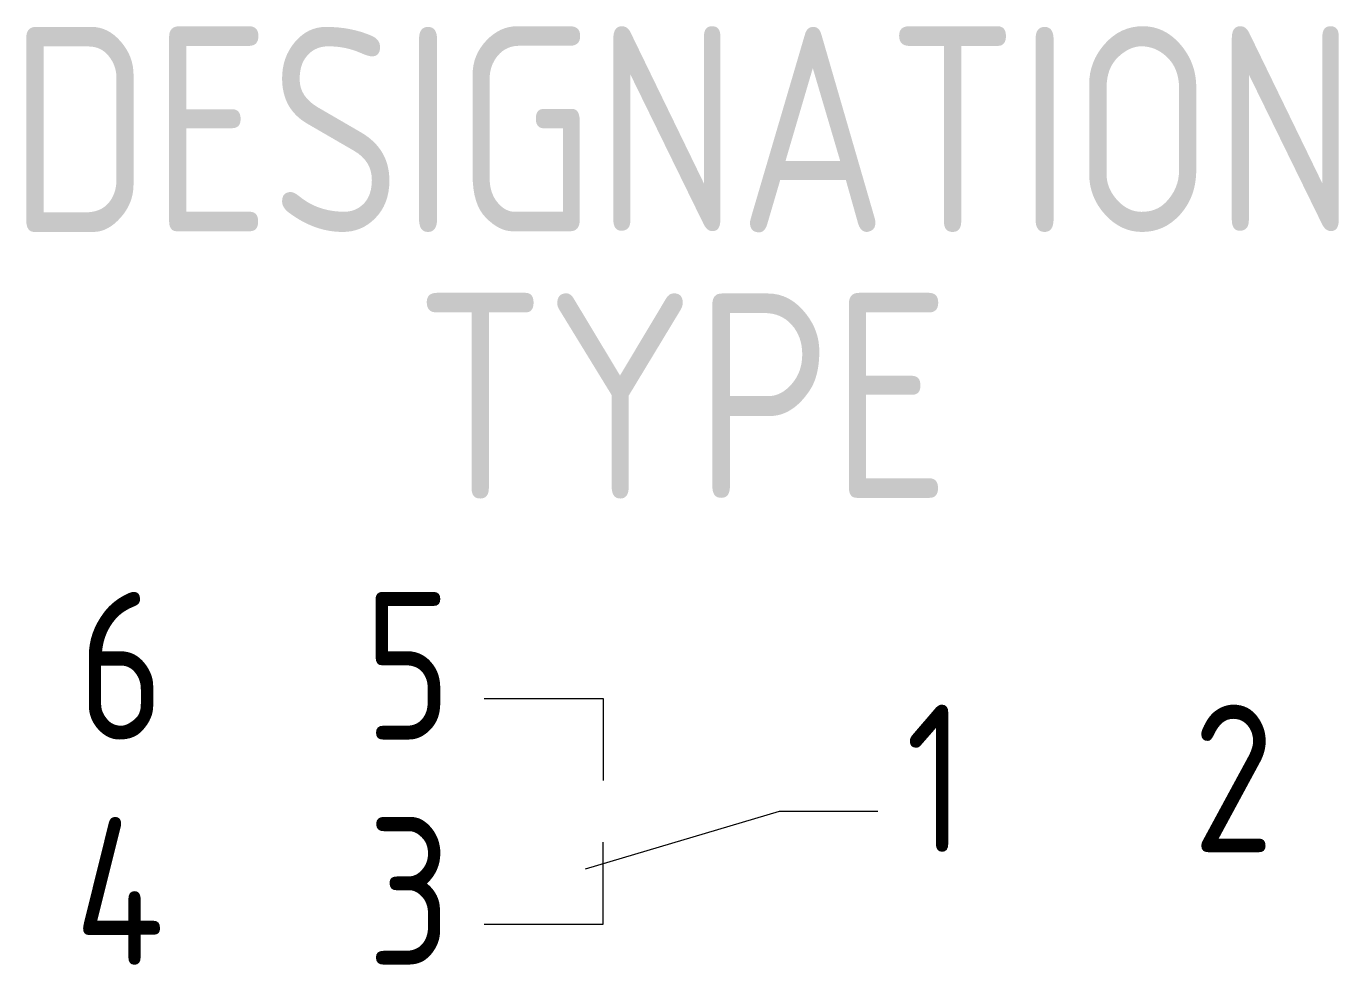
# Model space of a CAD drawing. Extents: x -1592.6 to -1576.6, y -888.5 to -877.1.
import ezdxf
from ezdxf.enums import TextEntityAlignment as Align

# ---------------------------------------------------------------- set-up
doc = ezdxf.new("R2010")
doc.units = 0
doc.header["$LTSCALE"] = 0.3
for name, color, linetype in [('SYMB_FIL_FIN', 1, 'CONTINUOUS'), ('SYMB_REF_CONTACT', 2, 'CONTINUOUS'), ('SYMB_TXT_NOM', 3, 'CONTINUOUS')]:
    doc.layers.add(name, color=color, linetype=linetype)
doc.styles.add('NET2_5', font='isocp.shx', dxfattribs={"width": 0.9, "height": 2.5})
doc.styles.add('NET_1-8', font='ISOCP.shx', dxfattribs={"width": 0.9, "height": 1.8})

msp = doc.modelspace()

# ---------------------------------------------------------------- linework, layer by layer
at = {"layer": 'SYMB_FIL_FIN'}
for p, q in [((-1587.053, -885.281), (-1585.603, -885.281)), ((-1585.603, -885.281), (-1585.603, -886.281)), ((-1585.815, -887.358), (-1583.453, -886.656)), ((-1583.453, -886.656), (-1582.253, -886.656)), ((-1585.603, -888.031), (-1585.603, -887.031)), ((-1587.053, -888.031), (-1585.603, -888.031))]:
    msp.add_line(p, q, dxfattribs=at)

# ---------------------------------------------------------------- texts
at = {"layer": 'SYMB_REF_CONTACT', "style": 'NET_1-8', "width": 0.9, "flags": 8}
for tag, text, p in [('6', '', (-1590.951, -885.781)), ('5', '/14', (-1587.451, -885.781)), ('4', '', (-1590.951, -888.531)), ('3', '/12', (-1587.451, -888.531))]:
    msp.add_attdef(tag, text=text, height=1.8, dxfattribs=at).set_placement(p, align=Align.RIGHT)
for tag, p, s in [('1', (-1581.914, -887.156), '11/'), ('2', (-1578.414, -887.156), '')]:
    msp.add_attdef(tag, p, s, height=1.8, dxfattribs=at)
at = {"layer": 'SYMB_TXT_NOM', "style": 'NET2_5', "width": 0.9, "flags": 8}
for tag, p in [('DESIGNATION', (-1584.634, -879.593)), ('TYPE', (-1584.634, -882.843))]:
    msp.add_attdef(tag, text='', height=2.5, dxfattribs=at).set_placement(p, align=Align.CENTER)

doc.saveas('drawing.dxf')
